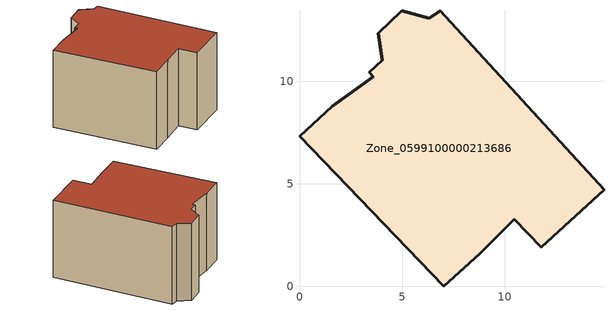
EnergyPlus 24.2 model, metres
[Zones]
Zone_0599100000213686
 floor ground (C_G): 3.6,10.23 3.39,10.45 4.03,11.04 3.85,12.34 4.98,13.45 6.32,13.08 6.86,13.44 14.85,4.71 11.8,1.9 10.48,3.27 8.8,1.59 7.03,0 0,7.32 1.58,8.78 z0
 wall outside (C_F): 7.03,0 8.8,1.59 10.48,3.27 11.8,1.9 14.85,4.71 6.86,13.44 6.32,13.08 4.98,13.45 3.85,12.34 4.03,11.04 3.39,10.45 3.6,10.23 1.58,8.78 0,7.32 7.03,0 z0:7.89
 roof outside (C_R): 3.39,10.45 3.6,10.23 1.58,8.78 0,7.32 7.03,0 8.8,1.59 10.48,3.27 11.8,1.9 14.85,4.71 6.86,13.44 6.32,13.08 4.98,13.45 3.85,12.34 4.03,11.04 z7.89
[BUILDING]
Pand.0599100000213686: North Axis=0; Terrain=City; Loads Convergence Tolerance Value=0.04; Temperature Convergence Tolerance Value=0.4; Solar Distribution=FullExterior; Maximum Number of Warmup Days=25; Minimum Number of Warmup Days=1
[Site:Location]
Rotterdam.The.Hague.AP_ZH_NLD Design_Conditions: Latitude=51.96; Longitude=4.45; Time Zone=1; Elevation=-4.5
[SITE:GROUNDTEMPERATURE:BUILDINGSURFACE]
18, 18, 18, 18, 18, 18, 18, 18, 18, 18, 18, 18
[MATERIAL] Thermal Absorptance=0.9; Solar Absorptance=0.7; Visible Absorptance=0.7
Name | Roughness | Thickness | Conductivity | Density | Specific Heat
G.D.1965 | MediumSmooth | 0.15 | 1 | 540 | 1210
F.D.1965 | Rough | 0.3 | 0.857143 | 1920 | 840
R.D.1965 | MediumRough | 0.2 | 0.08 | 1500 | 1000
[CONSTRUCTION]
C_G: G.D.1965
C_F: F.D.1965
C_R: R.D.1965
[ZONE]
Zone_0599100000213686: Type=1; Multiplier=1; Ceiling Height=Autocalculate; Volume=Autocalculate; Floor Area=autocalculate; Part of Total Floor Area=Yes
[ZONEINFILTRATION:DESIGNFLOWRATE]
Infil_Zone_0599100000213686: Zone or ZoneList or Space or SpaceList=Zone_0599100000213686; Schedule=AlwaysOn; Design Flow Rate Calculation Method=Flow/Area; Flow Rate per Floor Area=0.0042; Constant Term Coefficient=1; Temperature Term Coefficient=0; Velocity Term Coefficient=0; Velocity Squared Term Coefficient=0
[HVACTEMPLATE:ZONE:IDEALLOADSAIRSYSTEM]
Zone_0599100000213686: Maximum Heating Supply Air Temperature=50; Minimum Cooling Supply Air Temperature=13; Maximum Heating Supply Air Humidity Ratio=0.0156; Minimum Cooling Supply Air Humidity Ratio=0.0077; Heating Limit=NoLimit; Cooling Limit=NoLimit; Dehumidification Control Type=ConstantSensibleHeatRatio; Cooling Sensible Heat Ratio=0.7; Dehumidification Setpoint=60; Humidification Control Type=None; Humidification Setpoint=30; Outdoor Air Method=None; Outdoor Air Flow Rate per Person=0.00944; Outdoor Air Flow Rate per Zone Floor Area=0; Outdoor Air Flow Rate per Zone=0; Demand Controlled Ventilation Type=None; Outdoor Air Economizer Type=NoEconomizer; Heat Recovery Type=None; Sensible Heat Recovery Effectiveness=0.7; Latent Heat Recovery Effectiveness=0.65
[ZONECONTROL:THERMOSTAT]
ThermostatControl_Zone_0599100000213686: Zone or ZoneList=Zone_0599100000213686; Control Type Schedule=DualSetpointControlType; Control 1=Thermostat_Zone_0599100000213686; Temperature Difference Between Cutout And Setpoint=0
[THERMOSTATSETPOINT:DUALSETPOINT]
Thermostat_Zone_0599100000213686: Heating Setpoint Temperature Schedule=HeatingSetpoint_Zone_0599100000213686; Cooling Setpoint Temperature Schedule=CoolingSetpoint_Zone_0599100000213686
[SCHEDULE:COMPACT]
HeatingSetpoint_Zone_0599100000213686: Through: 12/31, For: AllDays, Until: 24:00, 21
CoolingSetpoint_Zone_0599100000213686: Through: 12/31, For: AllDays, Until: 24:00, 24
DualSetpointControlType: Through: 12/31, For: AllDays, Until: 24:00, 4
AlwaysOn: Through: 12/31, For: AllDays, Until: 24:00, 1
